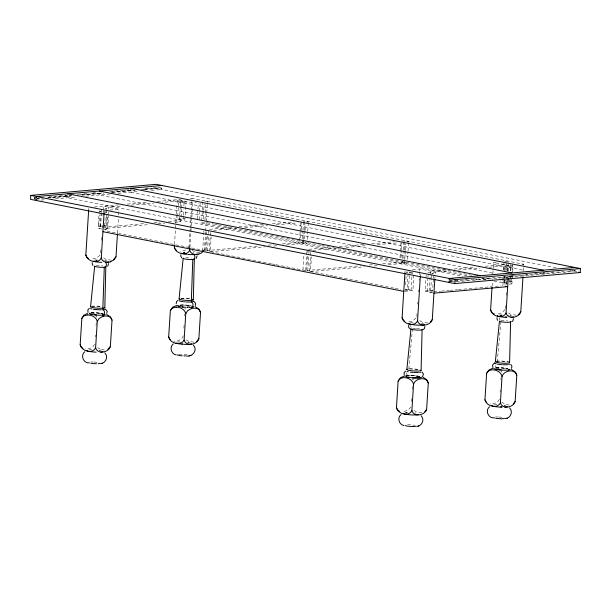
<?xml version="1.0" encoding="UTF-8"?>
<svg xmlns="http://www.w3.org/2000/svg" width="611" height="611" viewBox="0 0 611 611"><rect width="100%" height="100%" fill="white"/><g stroke="black" fill="none" stroke-linecap="round" stroke-linejoin="round"><path stroke-width="0.46" stroke-dasharray="3.06 2.29" d="M88.641 210.337L88.755 208.435M102.052 226.322L98.279 226.101L99.303 209.84M101.945 229.079L98.638 228.422L99.494 214.866M100.212 226.482L101.059 212.934M101.121 212.032L101.289 209.321M101.449 212.903L100.487 228.254L98.638 228.422M95.347 336.898L95.461 335.011M96.057 325.579L96.233 322.753M100.639 252.763L100.815 249.914M101.418 240.406L101.594 237.557M102.197 228.048L102.358 225.474M102.969 215.691L103.572 206.182L119 209.245L118.878 211.146M104.649 225.955L105.161 217.822M102.976 226.238L105.741 226.001L106.765 209.733M104.428 229.568L106.268 229.408L107.238 214.049M104.649 227.788L107.062 228.262L107.811 216.325M108.277 208.977L108.391 207.137L122.574 205.892M108.567 214.728L107.528 231.264L117.786 233.303M108.628 213.812L108.743 211.979M117.503 233.012L118.397 218.753M118.641 214.95L118.817 212.101M128.608 189.189L128.524 190.51L130.456 190.892L130.372 192.213L524.353 270.429M140.874 189.418L159.868 187.745L159.952 186.424M159.868 187.745L161.8 188.127L161.716 189.448L149.367 190.54M174.509 244.362L176.365 214.896M176.426 213.942L177.32 199.682L192.748 202.745L196.436 202.424M177.732 216.409L178.641 201.951L184.178 201.462L186.103 201.844L185.026 219.013L179.497 219.502L177.564 219.112L177.679 217.31M179.497 219.502L179.718 215.882M179.779 214.98L180.291 206.854M180.344 205.945L180.573 202.333L186.103 201.844M175.143 222.267L180.818 221.762L181.047 218.089M181.1 217.172L181.627 208.909M181.681 207.992L182.147 200.637L162.289 202.394M177.564 219.112L183.094 218.631L183.269 215.92M183.323 215.011L183.667 209.596M183.888 205.983L184.178 201.462M183.911 328.153L184.087 325.327M184.682 315.895L184.797 314.008M188.356 247.424L189.082 245.92L189.922 232.608M189.983 231.653L190.158 228.804M190.22 227.857L190.754 219.296M190.815 218.348L191.296 210.742M191.358 209.794L192.075 198.384L523.772 264.235L523.36 270.887M189.937 247.424L191.793 217.959M191.854 217.004L192.748 202.745M197.338 218.822L197.911 209.787M197.964 208.886L198.308 203.463M199.125 219.563L199.583 212.338M199.637 211.437L200.148 203.303M466.98 275.668L201.561 222.977L202.89 201.851M203.18 219.066L203.692 210.94M203.753 210.031L204.15 203.707M202.631 250.938L203.73 233.486M203.791 232.57L203.906 230.729M204.968 219.807L205.372 213.483M205.426 212.582L205.938 204.448M203.784 250.487L204.509 248.983L205.349 235.67M205.411 234.716L205.586 231.867M205.647 230.92L206.182 222.358M206.243 221.411L206.724 213.804M206.785 212.857L207.503 201.447L203.814 201.767M205.395 250.693L206.61 231.409M207.289 236.19L206.365 250.884L118.717 233.486M207.511 250.976L208.55 234.441M208.611 233.524L208.786 230.767M209.252 251.457L210.467 232.172M271.399 263.799L210.184 251.648L211.146 236.953M299.55 240.574L300.07 232.302M300.131 231.386L300.65 223.122M300.688 238.007L301.147 230.66M301.208 229.744L301.666 222.389M300.398 242.598L302.201 242.162L302.896 231.141M302.949 230.225L303.468 221.953M303.461 240.421L303.293 243.17L307.02 243.125L302.201 242.162M303.522 239.497L304.041 231.233M304.102 230.316L304.622 222.045M304.545 238.771L305.004 231.424M305.065 230.507L305.408 224.993M302.972 269.932L304.011 253.397M307.249 239.451L307.715 232.096M307.776 231.179L308.295 222.916M305.683 270.604L306.898 251.312M307.57 256.101L306.646 270.795L276.035 264.716M307.799 252.427L307.975 249.67M307.791 270.887L308.838 254.352M308.891 253.435L309.067 250.678M309.54 271.368L310.869 250.243M329.115 275.255L310.472 271.551L311.427 256.864M400.006 257.727L400.35 252.213M400.411 251.297L400.931 243.025M400.969 257.918L401.435 250.563M401.488 249.647L402.007 241.383M400.679 262.509L402.481 262.073L403.176 251.052M403.229 250.136L403.756 241.864M403.863 258.491L404.322 251.144M404.383 250.22L404.902 241.956M404.711 260.515L404.535 263.272L386.488 264.861M404.772 259.599L405.292 251.335M405.345 250.411L405.75 243.988M404.917 273.125L405.032 271.192M405.559 284.779L406.239 273.934M407.537 259.354L407.995 252.007M408.056 251.09L408.576 242.819M413.868 274.919L412.899 290.278L411.058 290.446L405.269 289.293L407.117 289.133L408.079 273.774M404.688 291.317L408.377 290.989L409.584 271.704M411.058 290.446L411.913 276.89M411.501 401.572L411.677 398.746M412.272 389.314L412.448 386.48M416.855 316.506L417.03 313.649M417.634 304.148L417.748 302.246M418.405 291.791L418.527 289.889M419.123 280.38L419.245 278.479M419.482 274.675L419.665 271.826M419.726 270.872L419.841 268.97L435.269 272.032L435.032 275.836M420.345 276.187L420.46 274.286M433.359 279.151L432.619 290.889L427.089 291.378L425.164 290.996L426.188 274.736M427.089 291.378L427.944 277.829M427.998 276.928L428.166 274.217M433.138 292.997L429.121 292.203L430.45 271.078L445.579 269.741M425.164 290.996L430.694 290.508L431.435 278.761M431.488 277.86L431.717 274.247M433.42 278.242L433.703 273.728L431.771 273.346M434.856 278.685L434.971 276.791M492.099 286.238L492.519 279.586M492.878 273.881L493.596 262.47L498.209 262.066M494.016 281.037L502.41 282.702L502.815 276.271M503.22 269.841L503.624 263.417M502.876 285.704L503.456 276.516M503.854 270.085L504.205 264.578L484.347 266.327M504.09 277.89L504.197 276.08M504.541 270.665L504.999 263.433M506.886 276.264L506.374 284.39L504.449 284.008L504.671 280.396M504.732 279.494L504.9 276.783M505.297 270.459L505.526 266.847L511.056 266.358L512.988 266.74L512.644 272.162M506.389 270.497L506.84 263.272M507.229 270.841L507.451 267.228L512.988 266.74M500.126 391.888L500.241 390.001M500.898 379.63L501.012 377.743M505.358 308.708L505.595 304.904M506.198 295.396L506.374 292.547M506.97 283.038L507.153 280.182M507.214 279.235L507.39 276.386M507.71 271.276L508.344 261.172L504.663 261.493M508.665 271.238L509.024 265.533L493.596 262.47M509.933 278.135L509.704 281.747L511.544 281.587L511.774 277.974M509.986 277.234L510.101 275.424M510.384 270.91L510.781 264.586M510.208 279.907L509.979 283.519L511.903 283.901L512.415 275.775M510.261 279.006L510.49 275.393M510.773 270.872L511.056 266.358M511.827 277.073L511.942 275.263M512.171 271.651L512.629 264.426M523.001 276.592L523.115 274.69M545.05 272.659L543.156 272.819L543.072 274.14L539.33 273.4M408.812 368.922L412.501 328.451M500.921 321.592L497.316 361.124A0.787 0.565 85 0 0 496.903 361.269M183.437 335.699C182.162 339.701 177.717 341.518 173.799 341.144M96.928 316.406L96.591 317.094L96.362 316.376M204.509 248.983L203.753 250.296M185.431 308.608L185.095 309.296L184.866 308.578M501.707 371.396L501.371 372.084L501.142 371.366M94.606 344.268C93.063 347.819 88.923 349.24 85.296 348.942M410.882 407.056L407.843 410.439L402.557 411.753M505.03 309.471L501.998 312.855L496.712 314.169M499.386 399.258C497.843 402.809 493.703 404.23 490.075 403.932M413.624 378.56L412.868 379.882L412.318 378.484M99.853 255.222L96.301 258.323L90.947 259.156M416.122 318.01L412.578 321.111L407.216 321.944M185.836 249.998L180.436 251.381M187.073 306.775L191.029 305.798M99.975 313.901L102.526 313.596M504.755 368.891L507.306 368.586M183.247 252.786L184.56 252.572M416.374 376.651L419.864 376.483M111.546 260.202L105.947 259.454L102.19 256.941M427.822 322.99L422.216 322.241M516.326 315.184L510.72 314.444L506.97 311.931M95.53 260.431L97.325 260.301M91.78 306.195L101.212 306.478M500.302 315.413L502.105 315.291M496.552 361.185L503.265 361.177L508.734 362.01M405.834 375.666L412.196 375.505L420.116 376.368M405.383 412.883L407.461 412.738M48.849 196.773L67.844 195.092L65.919 194.71L65.835 196.032L67.76 196.414L67.684 197.735L462.596 276.141M77.345 194.26L80.194 194.008M83.997 193.672L88.74 193.252M92.544 192.916L97.294 192.503M109.636 191.411L123.888 190.158M124.835 190.074L132.434 189.402M144.784 188.318L149.535 187.898M153.33 187.562L158.081 187.142M37.34 198.544L39.241 198.376M47.788 197.62L71.533 195.528M80.079 194.779L101.93 192.855M111.431 192.014L132.327 190.174M37.202 198.766L39.096 198.598M47.65 197.842L71.395 195.749M81.843 194.833L102.74 192.992M111.286 192.236L135.031 190.143M143.585 189.387L155.927 188.303L557.568 268.038M36.416 199.178L43.068 198.59M51.614 197.842L71.563 196.078M82.011 195.161L103.855 193.236M112.409 192.48L135.207 190.472M144.7 189.639L161.8 188.127M41.082 200.08L45.833 199.66M55.334 198.827L75.283 197.07M85.731 196.146L110.423 193.97M118.022 193.297L138.918 191.457M94.354 206.992L118.702 204.853M127.21 204.097L148.007 202.264M157.462 201.431L181.009 199.362M190.227 198.544L192.075 198.384M131.082 205.143L153.781 203.142M104.977 208.993L106.818 208.832L104.893 208.45M109.781 210.054L119 209.245M98.279 226.101L101.968 225.78M103.183 227.223L144.792 223.557M154.247 222.725L159.922 222.228M168.43 221.472L175.991 220.808L180.818 221.762M107.062 228.262L149.611 224.52M158.119 223.763L164.741 223.183M201.561 222.977L206.174 222.572L213.644 224.054M209.581 229.316L229.522 227.559M239.023 226.727L263.715 224.55M272.269 223.794L294.112 221.869M213.445 230.362L236.243 228.354M244.797 227.598L267.587 225.589M276.141 224.833L297.038 222.992M206.35 250.609L259.538 245.92M268.092 245.171L273.789 244.667M282.335 243.911L299.436 242.407M210.222 251.656L265.311 246.798M273.858 246.042L277.661 245.706M286.208 244.958L304.255 243.361M308.906 249.311L329.81 247.47M339.304 246.63L364.003 244.453M371.603 243.789L394.393 241.78M312.779 250.35L336.531 248.257M346.025 247.424L366.921 245.576M377.369 244.66L398.265 242.819M306.63 270.52L360.773 265.747M369.319 264.998L373.122 264.662M382.616 263.822L399.716 262.318M310.503 271.559L364.645 266.786M374.146 265.953L376.995 265.701M412.471 269.619L419.841 268.97M454.088 268.993L474.892 267.16M427.899 272.682L449.452 270.788M457.967 270.031L479.711 268.114M489.167 267.282L512.713 265.212M521.931 264.395L523.772 264.235M431.855 273.888L433.703 273.728M450.07 281.029L453.866 280.693M454.821 280.609L458.617 280.273M465.269 279.685L467.163 279.517M473.815 278.937L480.383 279.67M482.362 278.181L484.263 278.013M517.509 275.08L519.403 274.912M526.056 274.331L527.957 274.163M534.602 273.575L536.504 273.407M551.702 272.071L553.604 271.903M451.048 281.495L453.897 281.243M454.844 281.159L576.425 270.444L574.5 270.062L574.416 271.383L455.684 281.847M502.41 282.702L507.015 282.297L500.478 280.999M504.449 284.008L508.131 283.687M509.139 284.146L511.903 283.901M429.121 292.203L432.901 291.867M433.848 291.783L440.47 291.203M441.417 291.119L448.978 290.454M449.925 290.37L457.486 289.706M458.433 289.622L491.527 286.704M495.307 286.368L500.982 285.872M180.894 298.328L190.525 298.802M405.788 375.773L407.751 375.742M91.276 312.725L102.885 313.405M409.37 368.868L419.681 369.663M496.056 367.715L507.665 368.395M199.721 252.435L195.482 251.976L192.098 250.441M194.069 342.221L188.799 341.442L185.576 339.479M421.842 412.807L416.572 412.028L413.349 410.065M306.485 222.022L308.349 221.999L303.53 221.037M406.766 241.933L408.629 241.903L403.81 240.948M403.573 263.081L407.3 263.028L402.481 262.073M190.342 305.447L180.803 304.889L181.215 304.881M179.687 342.152L181.414 342.145M92.299 312.687L92.712 312.687M497.079 367.677L497.491 367.669M408.576 375.475L408.988 375.475M186.966 307.287L187.967 307.31M104.412 350.057L100.296 349.24M509.192 405.047L505.076 404.23L501.852 402.267M179.985 305.156L181.352 305.393M496.262 367.944L497.323 368.105M91.482 312.954L92.544 313.115M187.699 342.695L189.059 342.962M503.968 405.483L504.694 405.612M99.196 350.493L99.914 350.622M569.735 270.452L576.899 271.872M543.156 272.819L545.081 273.209M178.641 201.951L180.573 202.333M505.526 266.847L507.451 267.228M97.18 193.275L99.112 193.656L99.028 194.978L493.948 273.377M513.736 275.966L511.812 275.584L511.728 276.905L508.917 276.348M511.544 281.587L505.763 280.441L503.915 280.602L507.222 281.259M214.583 224.245L217.386 224.795M218.318 224.985L275.309 236.297M276.248 236.48L317.353 244.644M318.285 244.828L321.088 245.385M322.028 245.569L471.516 275.248M485.531 278.028L491.137 279.143M183.094 218.631L185.026 219.013M482.827 278.815L486.555 279.555M103.809 225.612L105.741 226.001M430.694 290.508L432.619 290.889M104.618 229.079L106.268 229.408M407.117 289.133L412.899 290.278M272.33 263.983L275.11 264.532M330.055 275.439L332.85 275.996M333.782 276.18L359.887 281.365M360.818 281.549L363.621 282.106M364.553 282.29L394.385 288.216M395.317 288.4L400.915 289.507M404.642 290.248L408.377 290.989M510.238 315.994L511.086 316.246M105.459 261.012L106.306 261.264M497.629 368.181L499.332 368.968M92.849 313.191L94.552 313.978M422.209 322.241L418.466 319.729M100.288 349.24L97.073 347.277M189.654 247.501L189.082 245.92M94.163 260.11A7.974 1.138 3.6 0 1 97.378 259.935M103.465 260.294A7.974 1.138 3.6 0 1 104.412 260.416M105.291 260.546A7.974 1.138 3.6 0 1 106.788 260.844M91.008 313.115A7.141 1.016 3.6 0 1 103.351 313.84M91.444 306.279A7.141 1.016 3.6 0 1 101.907 306.592M96.225 265.663A5.583 0.794 3.6 0 1 102.931 265.922M96.087 260.431A5.583 0.794 3.6 0 1 97.096 260.339M105.344 261.057A5.583 0.794 3.6 0 1 105.68 261.172M90.703 362.01A5.583 0.794 3.6 0 1 93.338 362.002M94.063 362.04A5.583 0.794 3.6 0 1 97.477 362.407M90.84 312.924A7.974 1.138 3.6 0 1 102.763 313.512M89.183 349.82A7.974 1.138 3.6 0 1 91.726 349.721M99.639 350.332A7.974 1.138 3.6 0 1 101.143 350.63M405.46 412.608A7.974 1.138 3.6 0 1 407.079 412.524M415.037 412.99A7.974 1.138 3.6 0 1 415.915 413.12M413.036 328.413A5.583 0.794 3.6 0 1 415.679 328.405M416.404 328.443A5.583 0.794 3.6 0 1 419.818 328.81M409.882 322.99A7.974 1.138 3.6 0 1 413.647 322.73M421.559 323.334A7.974 1.138 3.6 0 1 423.66 323.792M407.568 424.775A5.583 0.794 3.6 0 1 414.808 425.401M409.5 368.876A7.141 1.016 3.6 0 1 419.52 369.647M411.188 327.404A2.673 1.932 85 0 1 410.737 325.426M406.62 372.733A2.673 1.932 85 0 0 408.385 375.757A7.141 1.016 3.6 0 1 419.093 376.483M405.796 413.227A5.583 0.794 3.6 0 1 407.186 412.952M406.559 375.803A7.974 1.138 3.6 0 1 419.742 376.452M493.963 404.81A7.974 1.138 3.6 0 1 497.484 404.719M504.419 405.322A7.974 1.138 3.6 0 1 505.916 405.62M495.788 368.105A7.141 1.016 3.6 0 1 508.131 368.83M498.943 315.1A7.974 1.138 3.6 0 1 502.15 314.925M508.245 315.284A7.974 1.138 3.6 0 1 509.184 315.406M510.063 315.536A7.974 1.138 3.6 0 1 511.567 315.834M500.065 320.103A2.673 1.932 85 0 1 499.24 317.628M500.348 315.528A2.673 1.932 85 0 1 501.333 315.368M496.888 367.959A2.673 1.932 85 0 1 495.124 364.935M496.216 361.269A7.141 1.016 3.6 0 1 508.566 361.987M500.867 315.421A5.583 0.794 3.6 0 1 501.875 315.329M510.124 316.047A5.583 0.794 3.6 0 1 510.46 316.162M495.475 417A5.583 0.794 3.6 0 1 498.118 416.992M498.843 417.03A5.583 0.794 3.6 0 1 502.815 417.496M501.005 320.653A5.583 0.794 3.6 0 1 507.71 320.912M495.62 367.914A7.974 1.138 3.6 0 1 507.542 368.494M183.338 252.236A7.974 1.138 3.6 0 1 184.957 252.152M192.916 252.618A7.974 1.138 3.6 0 1 193.794 252.748M185.866 257.804A5.583 0.794 3.6 0 1 191.434 258.125M188.639 307.302A7.141 1.016 3.6 0 1 186.851 307.272M180.016 305.233A7.141 1.016 3.6 0 1 190.693 305.76M181.047 298.336A7.141 1.016 3.6 0 1 190.411 298.794M183.896 252.771A5.583 0.794 3.6 0 1 185.064 252.58M183.544 355.885A5.583 0.794 3.6 0 1 182.819 355.854M178.664 354.25A5.583 0.794 3.6 0 1 187.791 355.037M187.997 307.425A7.974 1.138 3.6 0 1 186.981 307.394M180.016 305.049A7.974 1.138 3.6 0 1 191.266 305.706M176.457 342.183A7.974 1.138 3.6 0 1 181.207 341.931M188.142 342.534A7.974 1.138 3.6 0 1 190.242 342.992M101.563 211.093L99.723 211.253L105.504 212.407L107.353 212.238L101.563 211.093M408.194 271.964L406.353 272.132L412.135 273.277L413.983 273.117L408.194 271.964"/><path stroke-width="0.92" d="M104.817 307.57L105.825 266.786M193.32 299.772L194.329 258.988M421.094 370.358L422.094 329.573M509.597 362.56L510.597 321.776M30.802 195.39L30.55 199.354L454.821 283.58L580.198 272.529L580.45 268.565L156.179 184.339L30.802 195.39L455.073 279.617L580.45 268.565M36.339 200.5L36.416 199.178L34.491 198.796L34.575 197.475L36.5 197.857L36.584 196.536L161.968 185.492M102.961 316.361L99.165 318.43L97.271 321.455L95.606 347.865C92.528 354.334 81.484 351.18 80.178 344.803L81.843 318.392L83.738 315.368L87.533 313.298M104.076 213.3L101.258 258.079C98.18 264.548 87.136 261.393 85.83 255.016L88.641 210.337M95.606 347.865C97.561 354.655 108.636 352.623 110.362 346.567L112.019 320.156L110.408 316.926L106.658 314.421M110.316 261.875L114.112 259.805L116.006 256.78L117.442 233.96M191.464 308.563L187.669 310.632L185.775 313.657L184.11 340.067C181.032 346.529 169.988 343.382 168.682 336.997L170.347 310.594L172.798 307.089L177.045 305.301M189.884 248.379C189.555 257.85 172.814 253.687 174.448 245.316M184.11 340.067C186.065 346.857 197.139 344.825 198.865 338.761L200.523 312.358L198.911 309.128L195.161 306.615M411.883 410.653C413.838 417.443 424.912 415.411 426.631 409.355L428.296 382.944C426.341 376.155 415.266 378.186 413.54 384.243L411.883 410.653C408.805 417.122 397.761 413.968 396.455 407.59L398.112 381.18L400.572 377.674L404.818 375.887M420.345 276.187L417.534 320.867C414.449 327.336 403.405 324.181 402.099 317.804L404.917 273.025M417.534 320.867C419.482 327.656 430.564 325.625 432.283 319.568L434.811 279.38M449.032 282.427L449.116 281.113L451.048 281.495L451.132 280.174L449.2 279.792L449.284 278.471L574.661 267.419M454.821 283.58L455.073 279.617M500.386 402.855C502.341 409.645 513.416 407.613 515.134 401.549L516.799 375.146C514.844 368.357 503.77 370.388 502.043 376.445L500.386 402.855C497.308 409.317 486.264 406.17 484.958 399.793L486.616 373.382L489.075 369.876L493.321 368.089M508.245 277.89L506.038 313.069C502.952 319.538 491.908 316.383 490.61 310.006L492.038 287.185M506.038 313.069C507.985 319.859 519.067 317.827 520.786 311.77L522.94 277.547M90.565 306.737L94.682 266.136A5.583 0.794 3.6 0 0 103.144 267.32M179.069 298.939L183.185 258.338M406.842 369.525L410.959 328.924M495.345 361.727L499.462 321.126A5.583 0.794 3.6 0 0 505.885 322.287M92.314 262.661L92.23 264.028L92.933 265.395M497.094 317.651L497.01 319.018L497.713 320.385M180.864 254.711L180.734 256.23L181.956 258.041M408.637 325.296L408.728 327.465L410.233 328.901M81.843 318.392L83.814 315.879L87.778 314.902M116.006 256.78L113.447 259.622M110.362 346.567L107.796 349.408M170.347 310.594L172.317 308.081L176.281 307.096M198.865 338.761L197.032 341.175M398.112 381.18C401.198 374.711 412.242 377.865 413.54 384.243M432.283 319.568L430.45 321.982M426.631 409.355L424.798 411.768M486.616 373.382C489.701 366.913 500.745 370.067 502.043 376.445M520.786 311.77L518.953 314.184M515.134 401.549L513.309 403.97M106.726 313.397L107.177 311.236L105.313 309.051M195.23 305.599L195.68 303.438L193.817 301.254M511.506 368.387L511.949 366.226L510.712 364.385M203.303 251.197L201.263 253.061L198.819 254.069M107.719 266.259L108.605 263.608M196.223 258.461L197.109 255.81M422.545 376.697L423.446 374.024L421.972 372.015M84.776 351.76C80.499 355.052 82.92 362.155 88.03 362.903M173.28 343.955C169.186 347.086 171.187 354.021 176.098 354.96M401.053 414.548C396.959 417.68 398.96 424.607 403.863 425.546M489.556 406.743C485.279 410.042 487.693 417.145 492.81 417.893M89.351 308.272L87.824 309.922L88.015 312.305M177.854 300.475L176.632 301.506L176.189 303.667M405.628 371.06L404.1 372.71L404.184 374.91M511.758 321.745L512.95 320.737L513.385 318.598M196.307 341.61L196.887 341.282M518.227 314.612L518.808 314.283M100.525 363.637C105.688 363.446 108.674 356.61 104.84 352.929M186.447 356.06C192.389 357.13 198.124 350.019 193.343 345.131M422.988 329.65L424.446 328.535L424.882 326.404M494.459 363.133L492.603 364.912L492.794 367.295M416.801 426.425C421.964 426.234 424.943 419.398 421.116 415.717M505.305 418.619C510.468 418.436 513.446 411.6 509.62 407.919M101.922 363.285L102.404 363.171M189.028 355.831L189.425 355.739M190.426 355.487L190.907 355.365M418.199 426.073L418.68 425.959M506.702 418.275L507.183 418.161M110.308 261.875C106.94 262.89 102.068 262.15 101.258 258.079M198.812 254.069C195.444 255.093 190.571 254.352 189.761 250.281M102.969 316.361C106.337 315.337 111.21 316.078 112.019 320.156M191.472 308.563C194.84 307.539 199.713 308.28 200.523 312.358M433.94 293.158L507.695 286.658L505.282 286.185M507.672 364.729L502.54 364.736M418.466 372.573L414.037 372.534M101.403 309.815L95.858 309.601M500.997 418.856L501.883 418.863M188.142 254.527L189.288 254.604M184.362 301.796L185.309 301.88M176.289 307.096C180.337 307.211 184.858 309.365 185.775 313.657M87.785 314.902C91.833 315.009 96.355 317.162 97.271 321.455M578.548 272.2L580.198 272.529M130.617 188.249L543.316 270.184M99.272 191.014L511.972 272.941M67.928 193.779L480.628 275.706M102.915 231.668L403.764 291.394M493.482 313.603L494.345 313.901M511.438 369.411L515.18 371.916L516.799 375.146M422.934 377.208L426.677 379.714L428.296 382.944M399.327 411.188L397.394 409.614L396.455 407.59M404.872 321.355L403.642 320.523M88.595 258.568L86.77 257.04L85.83 255.016M82.943 348.354L81.118 346.827L80.178 344.803M176.373 250.327L175.273 249.242M494.948 363.301L494.589 362.858M492.145 312.725L490.61 310.006M486.493 402.512L484.958 399.793M170.217 339.724L168.682 336.997M403.52 320.408L402.099 317.804M174.876 248.616L174.334 247.218M102.847 351.577A7.974 1.138 3.6 0 1 100.693 352.104M96.156 352.165A7.974 1.138 3.6 0 1 87.656 350.974M87.068 350.653A7.974 1.138 3.6 0 1 87.022 350.355M108.498 261.791A7.974 1.138 3.6 0 1 106.337 262.318M101.8 262.379A7.974 1.138 3.6 0 1 93.3 261.187M105.756 266.679A5.583 0.794 3.6 0 1 103.74 267.297M105.558 262.524A2.673 1.932 85 0 1 106.268 265.67A2.673 1.932 85 0 1 104.282 267.259L102.847 308.181A0.787 0.565 85 0 1 102.892 309.739M104.68 309.258A7.141 1.016 3.6 0 1 104.237 309.487M95.904 309.601A7.141 1.016 3.6 0 1 93.384 309.273M92.04 309.006A7.141 1.016 3.6 0 1 90.55 308.433M104.741 307.432A7.141 1.016 3.6 0 1 104.618 307.822M104.336 307.936A7.141 1.016 3.6 0 1 95.553 307.997A7.141 1.016 3.6 0 1 90.772 306.485M102.747 309.731A2.673 1.932 85 0 1 104.512 312.756A2.673 1.932 85 0 1 102.411 315.016M104.389 314.413A7.141 1.016 3.6 0 1 103.015 314.948M96.492 314.963A7.141 1.016 3.6 0 1 94.682 314.787M91.703 314.291A7.141 1.016 3.6 0 1 90.741 314.001M99.73 363.278A5.583 0.794 3.6 0 1 98.218 363.644M96.439 363.713A5.583 0.794 3.6 0 1 90.894 363.285M89.427 362.965A5.583 0.794 3.6 0 1 88.687 362.629M105.176 314.604A7.974 1.138 3.6 0 1 95.377 314.986A7.974 1.138 3.6 0 1 89.84 313.122M424.592 324.716A7.974 1.138 3.6 0 1 418.077 325.167A7.974 1.138 3.6 0 1 410.057 324.143M409.576 323.975A7.974 1.138 3.6 0 1 408.904 323.502M422.064 329.673A5.583 0.794 3.6 0 1 416.656 330.055A5.583 0.794 3.6 0 1 411.02 329.031M420.185 377.56A7.141 1.016 3.6 0 1 417.237 377.881M416.412 377.896A7.141 1.016 3.6 0 1 412.769 377.751M409.324 377.346A7.141 1.016 3.6 0 1 407.98 377.079M406.697 376.643A7.141 1.016 3.6 0 1 406.491 376.506M420.811 370.083A7.141 1.016 3.6 0 1 413.662 370.946A7.141 1.016 3.6 0 1 407.323 369.166M420.796 372.168A7.141 1.016 3.6 0 1 419.62 372.458M413.097 372.466A7.141 1.016 3.6 0 1 410.447 372.183M408.316 371.794A7.141 1.016 3.6 0 1 407.025 371.366M415.877 426.157A5.583 0.794 3.6 0 1 407.789 426.173M407.17 426.073A5.583 0.794 3.6 0 1 405.116 425.531M421.399 377.094A7.974 1.138 3.6 0 1 414.754 377.98A7.974 1.138 3.6 0 1 405.673 376.468M418.634 414.625A7.974 1.138 3.6 0 1 409.836 414.793A7.974 1.138 3.6 0 1 403.252 413.288M510.536 321.669A5.583 0.794 3.6 0 1 508.52 322.287M507.924 322.31A5.583 0.794 3.6 0 1 506.595 322.31M513.278 316.781A7.974 1.138 3.6 0 1 511.117 317.308M506.58 317.369A7.974 1.138 3.6 0 1 500.661 316.796M499.867 316.651A7.974 1.138 3.6 0 1 498.08 316.177M497.721 316.017A7.974 1.138 3.6 0 1 497.453 315.559M509.169 369.395A7.141 1.016 3.6 0 1 508.291 369.861M501.272 369.945A7.141 1.016 3.6 0 1 498.614 369.663M497.117 369.418A7.141 1.016 3.6 0 1 495.949 369.136M504.503 418.26A5.583 0.794 3.6 0 1 502.456 418.672M500.531 418.695A5.583 0.794 3.6 0 1 495.674 418.275M494.627 418.069A5.583 0.794 3.6 0 1 493.459 417.618M509.314 362.277A7.141 1.016 3.6 0 1 502.166 363.148A7.141 1.016 3.6 0 1 495.827 361.368M509.498 364.118A7.141 1.016 3.6 0 1 508.627 364.576M501.6 364.668A7.141 1.016 3.6 0 1 497.446 364.133M496.285 363.858A7.141 1.016 3.6 0 1 495.529 363.568M506.924 317.033A5.583 0.794 3.6 0 1 505.488 316.972M509.773 369.731A7.974 1.138 3.6 0 1 501.18 370.06A7.974 1.138 3.6 0 1 494.085 368.517M509.902 369.296A7.974 1.138 3.6 0 1 509.956 369.594M507.626 406.559A7.974 1.138 3.6 0 1 504.701 407.147M501.944 407.186A7.974 1.138 3.6 0 1 492.435 405.964M492.076 405.803A7.974 1.138 3.6 0 1 491.802 405.337M501.959 406.819A5.583 0.794 3.6 0 1 500.569 406.796M191.396 343.626A7.974 1.138 3.6 0 1 190.418 344.138M189.196 344.306A7.974 1.138 3.6 0 1 183.621 344.314M182.582 344.245A7.974 1.138 3.6 0 1 177.938 343.649M177.236 343.497A7.974 1.138 3.6 0 1 175.8 343.015M194.107 258.766A5.583 0.794 3.6 0 1 193.947 259.27M193.641 259.347A5.583 0.794 3.6 0 1 186.745 259.278A5.583 0.794 3.6 0 1 183.346 258.14M192.893 306.607A7.141 1.016 3.6 0 1 192.014 307.066M183.185 306.989A7.141 1.016 3.6 0 1 182.345 306.875M179.672 306.348A7.141 1.016 3.6 0 1 178.725 305.912M197.048 253.848A7.974 1.138 3.6 0 1 196.505 254.252M195.512 254.451A7.974 1.138 3.6 0 1 189.265 254.527M187.203 254.367A7.974 1.138 3.6 0 1 183.59 253.863M182.888 253.71A7.974 1.138 3.6 0 1 181.452 253.229M185.584 355.908A5.583 0.794 3.6 0 1 184.255 355.908M182.093 355.801A5.583 0.794 3.6 0 1 178.351 355.281M177.595 355.052A5.583 0.794 3.6 0 1 177.121 354.724M182.834 343.917A5.583 0.794 3.6 0 1 182.116 343.856M193.611 254.367A2.673 1.932 85 0 1 194.84 257.544A2.673 1.932 85 0 1 192.786 259.461L191.35 300.375A0.787 0.565 85 0 1 191.869 301.269A0.787 0.565 85 0 1 191.251 301.933A7.141 1.016 3.6 0 1 186.256 301.941M192.717 299.344A7.141 1.016 3.6 0 1 186.821 300.413A7.141 1.016 3.6 0 1 179.275 298.687M193.221 301.33A7.141 1.016 3.6 0 1 192.74 301.689M183.521 301.704A7.141 1.016 3.6 0 1 180.543 301.208M180.008 301.07A7.141 1.016 3.6 0 1 179.054 300.635M191.251 301.933A2.673 1.932 85 0 1 193.015 304.614A2.673 1.932 85 0 1 191.426 307.226M193.679 306.806A7.974 1.138 3.6 0 1 188.975 307.432M185.943 307.341A7.974 1.138 3.6 0 1 178.481 306.203M178.129 306.042A7.974 1.138 3.6 0 1 177.854 305.584"/></g></svg>
